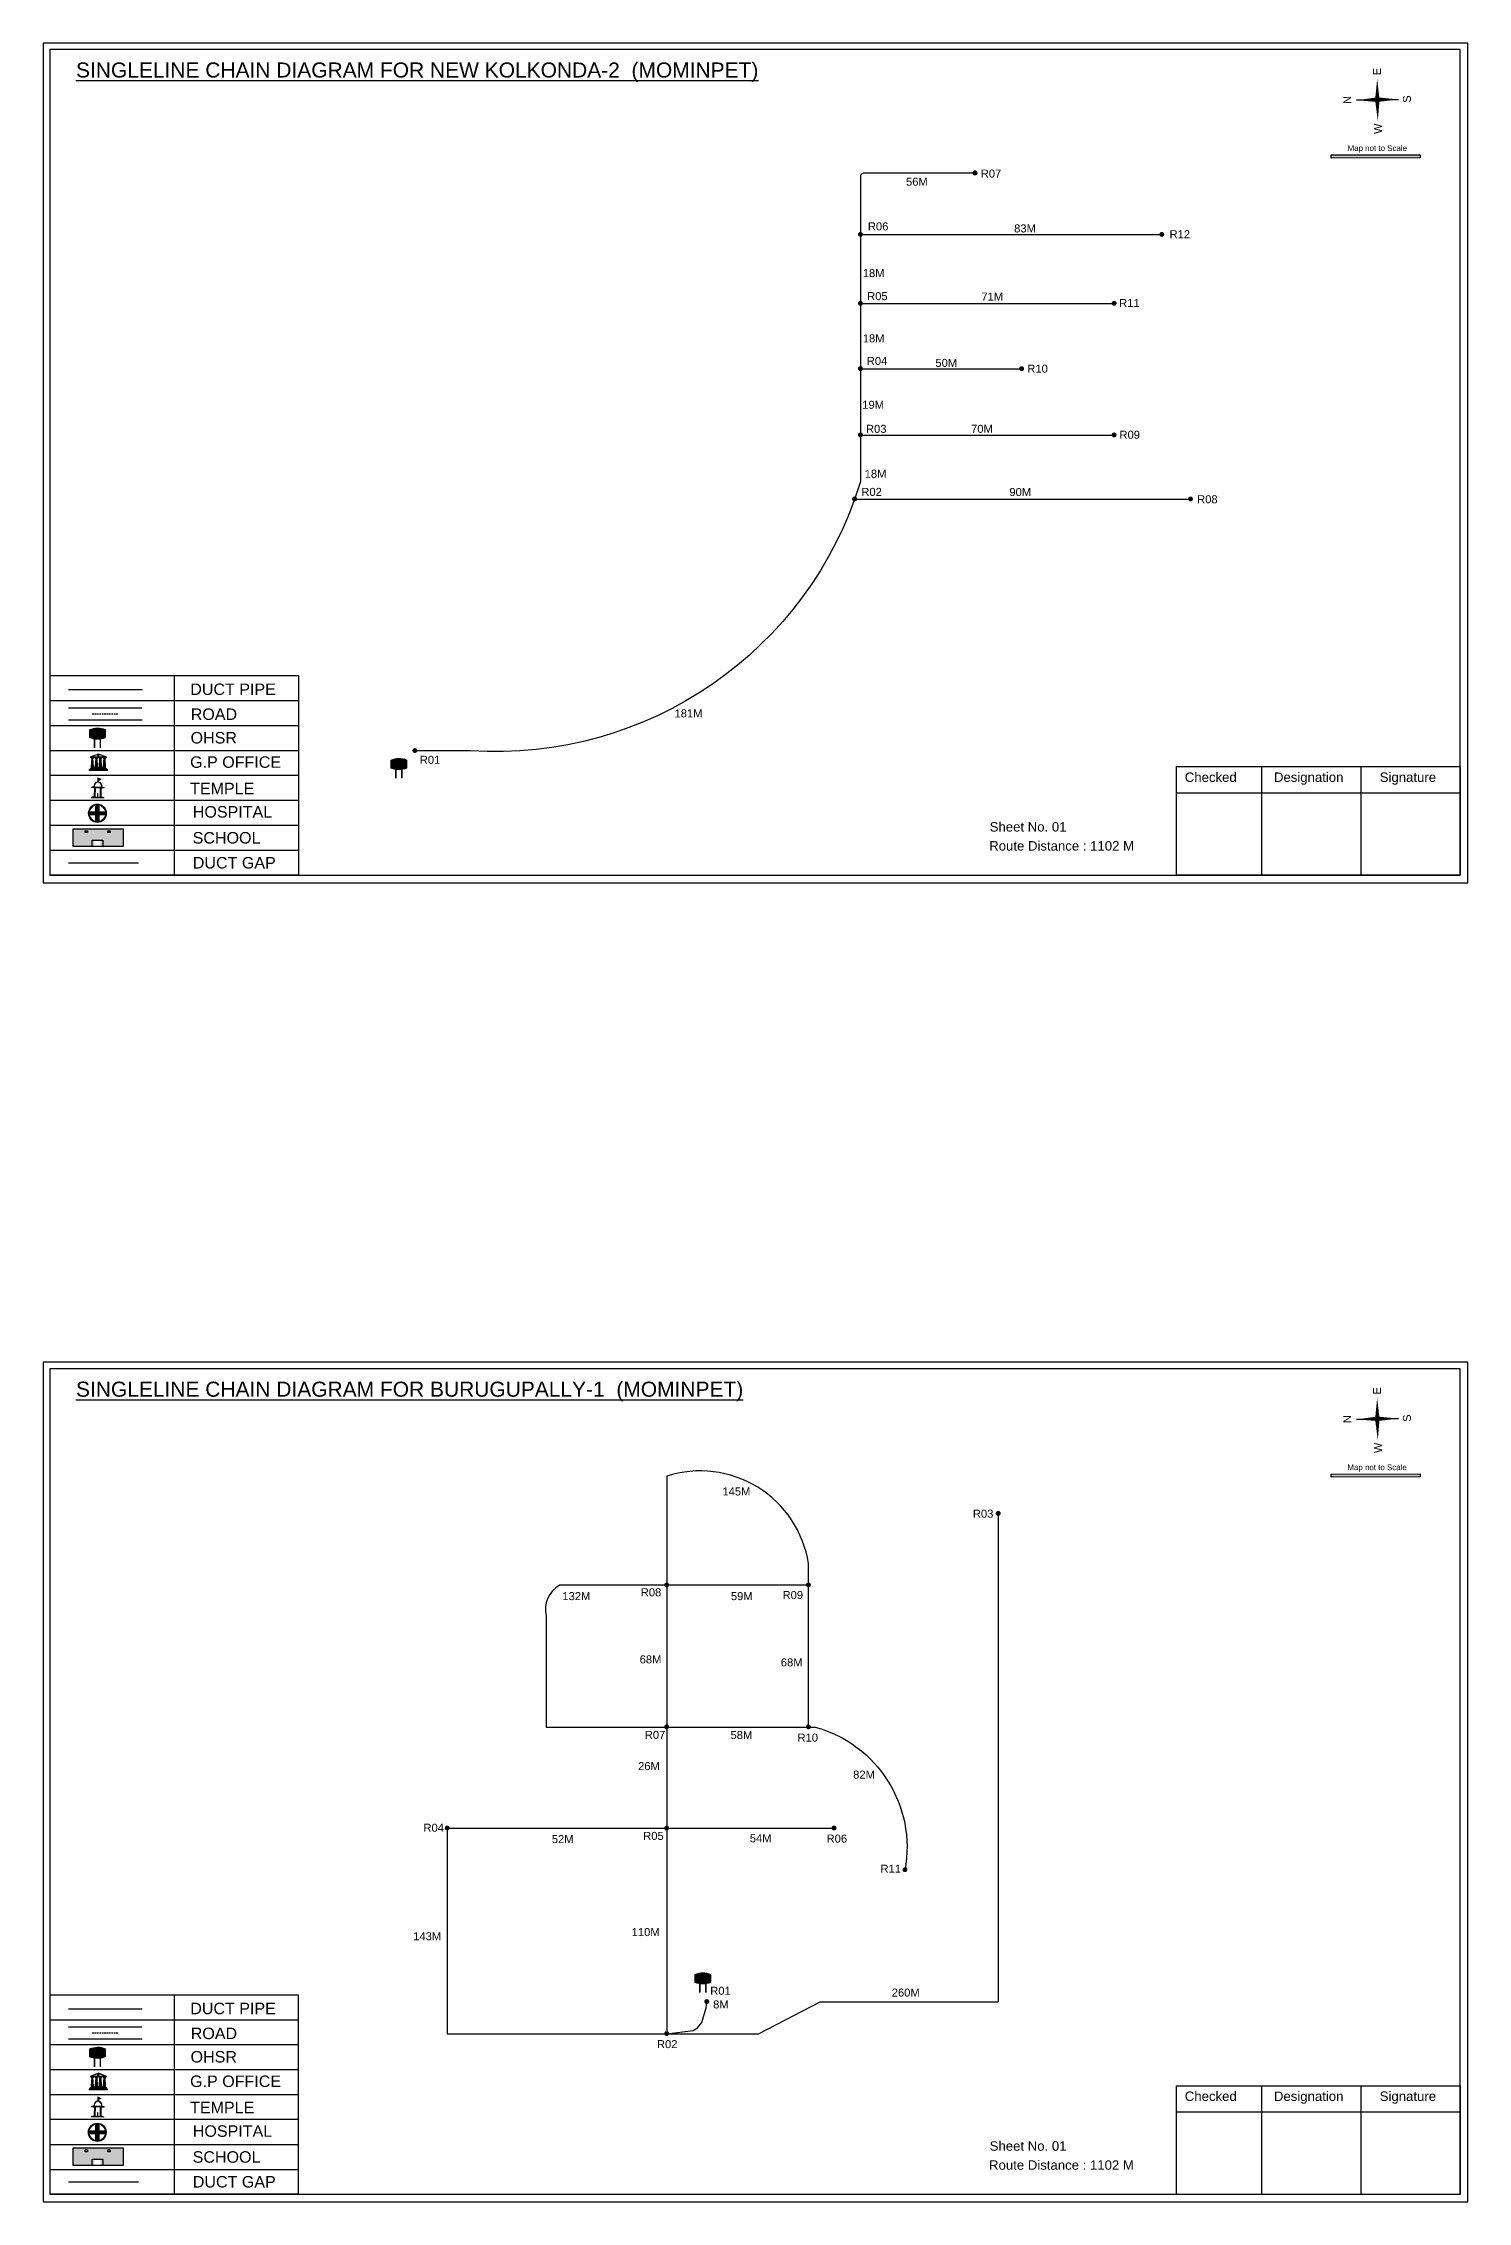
# Model space of a CAD drawing. Header units: inches. Extents: x -512 to 3904, y -21409 to -15407.
# Drawn here: x 638 to 1528, y -20247 to -18898 of the extents above; entities that cross this region are included whole.
import ezdxf

# ---------------------------------------------------------------- set-up
doc = ezdxf.new("R2010")
doc.units = ezdxf.units.IN
doc.header["$MEASUREMENT"] = 0
doc.linetypes.add('DASHEDX2', pattern=[1.5, 1, -0.5])
for name, color, linetype in [('LANDMARK', 7, 'Continuous'), ('OHT', 7, 'Continuous'), ('pipe', 5, 'Continuous')]:
    doc.layers.add(name, color=color, linetype=linetype)
doc.styles.get("Standard").update_dxf_attribs({"font": 'arial.ttf'})

# ---------------------------------------------------------------- blocks, each defined once
blk = doc.blocks.new('OHT')
at = {"linetype": 'Continuous', "lineweight": 0, "true_color": 0x0ffffc}
blk.add_hatch(color=4, dxfattribs=at).paths.add_polyline_path([(0.01, 1), (0, 1, 0.101323), (-0.4, 0.92), (-0.4, 0.52, 0.194075), (0.4, 0.52), (0.4, 0.92, 0.097877)])
at = {"color": 4, "linetype": 'Continuous', "lineweight": 0, "true_color": 0x0ffffc, "flags": 128}
for points in [[(-0.4, 0.52), (-0.4, 0.92)], [(0.4, 0.52), (0.4, 0.92)]]:
    blk.add_lwpolyline(points, dxfattribs=at)
at = {"color": 4, "linetype": 'Continuous', "lineweight": 0, "true_color": 0x0ffffc, "const_width": 0.075, "flags": 128}
for points in [[(-0.15, 0), (-0.15, 0.48)], [(0.15, 0), (0.15, 0.47)]]:
    blk.add_lwpolyline(points, dxfattribs=at)
at = {"color": 4, "linetype": 'Continuous', "lineweight": 0, "true_color": 0x0ffffc}
for centre, radius, start, end in [((0.01, -0.02), 1.02, 67.3109, 113.4711), ((0, 1.51), 1.07, 247.7682, 291.7007)]:
    blk.add_arc(centre, radius, start, end, dxfattribs=at)
blk = doc.blocks.new('Government_Office')
at = {"linetype": 'Continuous', "lineweight": 0, "true_color": 0xff0000}
for points in [[(-0.5, 0.05), (0.5, 0.05), (0.5, 0), (-0.5, 0)], [(-0.45, 0.08), (-0.45, 0.12), (0.45, 0.12), (0.45, 0.08)], [(-0.4, 0.14), (-0.4, 0.18), (0.4, 0.18), (0.4, 0.14)]]:
    blk.add_hatch(color=1, dxfattribs=at).paths.add_polyline_path(points)
h = blk.add_hatch(color=1, dxfattribs=at)
h.paths.add_polyline_path([(0.44, 0.72), (0.45, 0.75), (0, 0.93), (-0.45, 0.75), (-0.44, 0.72)])
h.paths.add_polyline_path([(0.36, 0.75), (-0.36, 0.75), (0, 0.9)], flags=16)
h.paths.add_polyline_path([(0, 0.78, -1), (0, 0.87, -1)], flags=0)
h = blk.add_hatch(color=1, dxfattribs=at)
edge = h.paths.add_edge_path()
edge.add_line((-0.27, 0.2), (-0.3, 0.68))
edge.add_line((-0.3, 0.68), (-0.29, 0.68))
edge.add_arc((-0.28, 0.69), 0.0176, 225.304, 441.5659)
edge.add_line((-0.28, 0.7), (-0.39, 0.7))
edge.add_arc((-0.39, 0.69), 0.0176, 98.4341, 314.696)
edge.add_line((-0.38, 0.68), (-0.37, 0.68))
edge.add_line((-0.37, 0.68), (-0.4, 0.2))
edge.add_line((-0.4, 0.2), (-0.27, 0.2))
h = blk.add_hatch(color=1, dxfattribs=at)
edge = h.paths.add_edge_path()
edge.add_line((-0.05, 0.2), (-0.07, 0.68))
edge.add_line((-0.07, 0.68), (-0.07, 0.68))
edge.add_arc((-0.05, 0.69), 0.0176, 225.304, 441.5659)
edge.add_line((-0.05, 0.7), (-0.17, 0.7))
edge.add_arc((-0.17, 0.69), 0.0176, 98.4341, 314.696)
edge.add_line((-0.16, 0.68), (-0.15, 0.68))
edge.add_line((-0.15, 0.68), (-0.18, 0.2))
edge.add_line((-0.18, 0.2), (-0.05, 0.2))
h = blk.add_hatch(color=1, dxfattribs=at)
edge = h.paths.add_edge_path()
edge.add_arc((0, 0.83), 0.0467, 90, 270)
edge.add_arc((0, 0.83), 0.0467, 270, 450)
h = blk.add_hatch(color=1, dxfattribs=at)
edge = h.paths.add_edge_path()
edge.add_line((0.18, 0.2), (0.15, 0.68))
edge.add_line((0.15, 0.68), (0.16, 0.68))
edge.add_arc((0.17, 0.69), 0.0176, 225.304, 441.5659)
edge.add_line((0.17, 0.7), (0.05, 0.7))
edge.add_arc((0.05, 0.69), 0.0176, 98.4341, 314.696)
edge.add_line((0.07, 0.68), (0.07, 0.68))
edge.add_line((0.07, 0.68), (0.05, 0.2))
edge.add_line((0.05, 0.2), (0.18, 0.2))
h = blk.add_hatch(color=1, dxfattribs=at)
edge = h.paths.add_edge_path()
edge.add_line((0.4, 0.2), (0.37, 0.68))
edge.add_line((0.37, 0.68), (0.38, 0.68))
edge.add_arc((0.39, 0.69), 0.0176, 225.304, 441.5659)
edge.add_line((0.4, 0.7), (0.28, 0.7))
edge.add_arc((0.28, 0.69), 0.0176, 98.4341, 314.696)
edge.add_line((0.29, 0.68), (0.3, 0.68))
edge.add_line((0.3, 0.68), (0.27, 0.2))
edge.add_line((0.27, 0.2), (0.4, 0.2))
at = {"color": 1, "linetype": 'Continuous', "lineweight": 0, "true_color": 0xff0000, "flags": 128}
for points in [[(-0.5, 0.05), (0.5, 0.05), (0.5, 0), (-0.5, 0)], [(-0.45, 0.75), (-0.44, 0.72), (0.44, 0.72), (0.45, 0.75), (0, 0.93)], [(-0.45, 0.08), (-0.45, 0.12), (0.45, 0.12), (0.45, 0.08)], [(-0.4, 0.14), (-0.4, 0.18), (0.4, 0.18), (0.4, 0.14)], [(-0.36, 0.75), (0.36, 0.75), (0, 0.9)]]:
    blk.add_lwpolyline(points, close=True, dxfattribs=at)
for points in [[(-0.27, 0.2), (-0.3, 0.68), (-0.29, 0.68, 1.379694), (-0.28, 0.7), (-0.39, 0.7, 1.379694), (-0.38, 0.68), (-0.37, 0.68), (-0.4, 0.2)], [(-0.05, 0.2), (-0.07, 0.68), (-0.07, 0.68, 1.379694), (-0.05, 0.7), (-0.17, 0.7, 1.379694), (-0.16, 0.68), (-0.15, 0.68), (-0.18, 0.2)], [(0, 0.87, 1), (0, 0.78, 1)], [(0.18, 0.2), (0.15, 0.68), (0.16, 0.68, 1.379694), (0.17, 0.7), (0.05, 0.7, 1.379694), (0.07, 0.68), (0.07, 0.68), (0.05, 0.2)], [(0.4, 0.2), (0.37, 0.68), (0.38, 0.68, 1.379694), (0.4, 0.7), (0.28, 0.7, 1.379694), (0.29, 0.68), (0.3, 0.68), (0.27, 0.2)]]:
    blk.add_lwpolyline(points, format="xyb", close=True, dxfattribs=at)
blk = doc.blocks.new('Temple')
at = {"linetype": 'Continuous', "lineweight": 0, "true_color": 0xff0000}
h = blk.add_hatch(color=1, dxfattribs=at)
edge = h.paths.add_edge_path()
edge.add_line((0.17, 0.49), (0.22, 0.49))
edge.add_line((0.22, 0.49), (0.22, 0.5))
edge.add_line((0.22, 0.5), (0.31, 0.5))
edge.add_line((0.31, 0.5), (0.31, 0.53))
edge.add_line((0.31, 0.53), (0.26, 0.53))
edge.add_line((0.26, 0.53), (0.26, 0.54))
edge.add_line((0.26, 0.54), (0.2, 0.54))
edge.add_spline(control_points=[(0.2, 0.54), (0.2, 0.59), (0.19, 0.64), (0.14, 0.74), (0.09, 0.79), (0.03, 0.8), (0.02, 0.81), (0.01, 0.81)], knot_values=[4.712389, 4.712389, 4.712389, 4.712389, 5.278166, 5.278166, 6.117402, 6.117402, 6.223801, 6.223801, 6.223801, 6.223801], degree=3, periodic=0)
edge.add_line((0.01, 0.81), (0.01, 0.79))
edge.add_line((0.01, 0.79), (-0.01, 0.79))
edge.add_line((-0.01, 0.79), (-0.01, 0.81))
edge.add_spline(control_points=[(-0.01, 0.81), (-0.05, 0.8), (-0.1, 0.78), (-0.17, 0.7), (-0.2, 0.63), (-0.2, 0.55), (-0.2, 0.55), (-0.2, 0.54)], knot_values=[6.343965, 6.343965, 6.343965, 6.343965, 6.956638, 6.956638, 7.795874, 7.795874, 7.853982, 7.853982, 7.853982, 7.853982], degree=3, periodic=0)
edge.add_line((-0.2, 0.54), (-0.26, 0.54))
edge.add_line((-0.26, 0.54), (-0.26, 0.53))
edge.add_line((-0.26, 0.53), (-0.31, 0.53))
edge.add_line((-0.31, 0.53), (-0.31, 0.5))
edge.add_line((-0.31, 0.5), (-0.22, 0.5))
edge.add_line((-0.22, 0.5), (-0.22, 0.49))
edge.add_line((-0.22, 0.49), (-0.17, 0.49))
edge.add_line((-0.17, 0.49), (-0.17, 0.07))
edge.add_arc((-0.2, 0.07), 0.03, -90, 0, ccw=False)
edge.add_line((-0.2, 0.04), (-0.26, 0.04))
edge.add_line((-0.26, 0.04), (-0.26, 0.03))
edge.add_line((-0.26, 0.03), (-0.31, 0.03))
edge.add_line((-0.31, 0.03), (-0.31, 0))
edge.add_line((-0.31, 0), (0.31, 0))
edge.add_line((0.31, 0), (0.31, 0.03))
edge.add_line((0.31, 0.03), (0.26, 0.03))
edge.add_line((0.26, 0.03), (0.26, 0.04))
edge.add_line((0.26, 0.04), (0.2, 0.04))
edge.add_arc((0.2, 0.07), 0.03, 180, 270, ccw=False)
edge.add_line((0.17, 0.07), (0.17, 0.49))
h.paths.add_polyline_path([(0.12, 0.07, -0.414214), (0.1, 0.04), (0.05, 0.04), (0.05, 0.03), (-0.05, 0.03), (-0.05, 0.04), (-0.1, 0.04, -0.414214), (-0.12, 0.07), (-0.12, 0.5), (0.12, 0.5)], flags=16)
edge = h.paths.add_edge_path(flags=16)
edge.add_ellipse((0, 0.54), major_axis=(0, 0.242), ratio=0.722808, start_angle=270, end_angle=450, ccw=False)
edge.add_line((0.17, 0.54), (-0.17, 0.54))
h.paths.add_polyline_path([(0.01, 0.23), (0.01, 0.07), (-0.01, 0.07), (-0.01, 0.23)], flags=0)
at = {"linetype": 'Continuous', "lineweight": 0, "true_color": 0xe66000}
blk.add_hatch(color=32, dxfattribs=at).paths.add_polyline_path([(-0.01, 1), (0.15, 0.93), (0, 0.85)])
at = {"linetype": 'Continuous', "lineweight": 0, "true_color": 0xff0000}
h = blk.add_hatch(color=1, dxfattribs=at)
edge = h.paths.add_edge_path()
edge.add_line((0.01, 0.86), (0, 0.85))
edge.add_line((0, 0.85), (0, 0.93))
edge.add_line((0, 0.93), (-0.01, 0.93))
edge.add_line((-0.01, 0.93), (-0.01, 0.81))
edge.add_spline(control_points=[(-0.01, 0.81), (0, 0.81), (0, 0.81), (0.01, 0.81)], knot_values=[6.223801, 6.223801, 6.223801, 6.223801, 6.343965, 6.343965, 6.343965, 6.343965], degree=3, periodic=0)
edge.add_line((0.01, 0.81), (0.01, 0.86))
h = blk.add_hatch(color=1, dxfattribs=at)
edge = h.paths.add_edge_path()
edge.add_line((0.01, 0.79), (0.01, 0.81))
edge.add_spline(control_points=[(0.01, 0.81), (0, 0.81), (0, 0.81), (-0.01, 0.81)], knot_values=[6.223801, 6.223801, 6.223801, 6.223801, 6.343965, 6.343965, 6.343965, 6.343965], degree=3, periodic=0)
edge.add_line((-0.01, 0.81), (-0.01, 0.79))
edge.add_line((-0.01, 0.79), (0.01, 0.79))
at = {"color": 1, "linetype": 'Continuous', "lineweight": 0, "true_color": 0xff0000, "flags": 128}
blk.add_lwpolyline([(0.2, 0.54), (0.26, 0.54), (0.26, 0.53), (0.31, 0.53), (0.31, 0.5), (0.22, 0.5), (0.22, 0.49), (0.17, 0.49), (0.17, 0.07, 0.414214), (0.2, 0.04), (0.26, 0.04), (0.26, 0.03), (0.31, 0.03), (0.31, 0), (-0.31, 0), (-0.31, 0.03), (-0.26, 0.03), (-0.26, 0.04), (-0.2, 0.04, 0.414214), (-0.17, 0.07), (-0.17, 0.49), (-0.22, 0.49), (-0.22, 0.5), (-0.31, 0.5), (-0.31, 0.53), (-0.26, 0.53), (-0.26, 0.54), (-0.2, 0.54)], format="xyb", dxfattribs=at)
blk.add_lwpolyline([(-0.17, 0.54), (0.17, 0.54)], dxfattribs=at)
blk.add_lwpolyline([(0.12, 0.5), (0.12, 0.07, -0.414214), (0.1, 0.04), (0.05, 0.04), (0.05, 0.03), (-0.05, 0.03), (-0.05, 0.04), (-0.1, 0.04, -0.414214), (-0.12, 0.07), (-0.12, 0.5)], format="xyb", close=True, dxfattribs=at)
at = {"color": 32, "linetype": 'Continuous', "lineweight": 0, "true_color": 0xe66000, "flags": 128}
blk.add_lwpolyline([(-0.01, 1), (0.15, 0.93), (0, 0.85), (-0.01, 1)], dxfattribs=at)
at = {"color": 1, "linetype": 'Continuous', "lineweight": 0, "true_color": 0xff0000, "flags": 128}
for points in [[(0.01, 0.93), (-0.01, 0.93), (-0.01, 0.79), (0.01, 0.79)], [(0.01, 0.23), (-0.01, 0.23), (-0.01, 0.07), (0.01, 0.07)]]:
    blk.add_lwpolyline(points, close=True, dxfattribs=at)
at = {"color": 1, "linetype": 'Continuous', "lineweight": 0, "true_color": 0xff0000}
blk.add_ellipse((0, 0.54), major_axis=(0, 0.242), ratio=0.722808, start_param=4.712389, end_param=7.853982, dxfattribs=at)
blk.add_open_spline([(0.2, 0.54), (0.2, 0.59), (0.19, 0.64), (0.14, 0.74), (0.09, 0.79), (-0.02, 0.82), (-0.08, 0.79), (-0.17, 0.7), (-0.2, 0.63), (-0.2, 0.55), (-0.2, 0.55), (-0.2, 0.54)], degree=3, knots=[4.712389, 4.712389, 4.712389, 4.712389, 5.278166, 5.278166, 6.117402, 6.117402, 6.956638, 6.956638, 7.795874, 7.795874, 7.853982, 7.853982, 7.853982, 7.853982], dxfattribs=at)
blk = doc.blocks.new('*U135')
at = {"color": 0, "linetype": 'DASHEDX2', "transparency": 16777216}
blk.add_line((-8.2, 0), (8, 0), dxfattribs=at)
blk = doc.blocks.new('Hospital')
at = {"linetype": 'Continuous', "lineweight": 0, "true_color": 0x000000}
h = blk.add_hatch(color=18, dxfattribs=at)
h.paths.add_polyline_path([(-0.5, 0, 1), (0.5, 0, 1)])
h.paths.add_polyline_path([(0.45, 0, -1), (-0.45, 0, -1)], flags=16)
at = {"linetype": 'Continuous', "true_color": 0xff0000}
blk.add_hatch(color=1, dxfattribs=at).paths.add_polyline_path([(-0.39, 0.08), (-0.08, 0.08), (-0.08, 0.39), (0.08, 0.39), (0.08, 0.08), (0.39, 0.08), (0.39, -0.08), (0.08, -0.08), (0.08, -0.39), (-0.08, -0.39), (-0.08, -0.08), (-0.39, -0.08)])
at = {"color": 1, "linetype": 'Continuous', "true_color": 0xff0000, "flags": 128}
blk.add_lwpolyline([(-0.39, 0.08), (-0.08, 0.08), (-0.08, 0.39), (0.08, 0.39), (0.08, 0.08), (0.39, 0.08), (0.39, -0.08), (0.08, -0.08), (0.08, -0.39), (-0.08, -0.39), (-0.08, -0.08), (-0.39, -0.08)], close=True, dxfattribs=at)
at = {"color": 18, "linetype": 'Continuous', "lineweight": 0, "true_color": 0x000000}
for radius in [0.5, 0.446]:
    blk.add_circle((0, 0), radius, dxfattribs=at)
blk = doc.blocks.new('*U137')
at = {"color": 0, "linetype": 'DASHEDX2', "transparency": 16777216}
blk.add_line((-8.2, 0), (8, 0), dxfattribs=at)

msp = doc.modelspace()

# ---------------------------------------------------------------- hatches: boundary and pattern name
at = {"true_color": 0x0093dd}
h = msp.add_hatch(color=142, dxfattribs=at)
h.dxf.hatch_style = 1
h.paths.add_polyline_path([(1442.8, -18968), (1442.8, -18969.9), (1498.3, -18969.8), (1498.3, -18967.9)])
at = {"ltscale": 0.5}
h = msp.add_hatch(color=5, dxfattribs=at)
h.dxf.hatch_style = 1
h.paths.add_polyline_path([(1221.8, -18979.2, 1), (1218.6, -18979.2, 1)])
h = msp.add_hatch(color=5, dxfattribs=at)
h.dxf.hatch_style = 1
h.paths.add_polyline_path([(1150.2, -19017.6, 1), (1147.1, -19017.6, 1)])
h = msp.add_hatch(color=5, dxfattribs=at)
h.dxf.hatch_style = 1
h.paths.add_polyline_path([(1338.5, -19017.6, 1), (1335.4, -19017.6, 1)])
h = msp.add_hatch(color=5, dxfattribs=at)
h.dxf.hatch_style = 1
h.paths.add_polyline_path([(1150.2, -19060.7, 1), (1147.1, -19060.7, 1)])
h = msp.add_hatch(color=5, dxfattribs=at)
h.dxf.hatch_style = 1
h.paths.add_polyline_path([(1308.7, -19060.7, 1), (1305.6, -19060.7, 1)])
h = msp.add_hatch(color=5, dxfattribs=at)
h.dxf.hatch_style = 1
h.paths.add_polyline_path([(1150.2, -19101.5, 1), (1147.1, -19101.5, 1)])
h = msp.add_hatch(color=5, dxfattribs=at)
h.dxf.hatch_style = 1
h.paths.add_polyline_path([(1250.9, -19101.5, 1), (1247.8, -19101.5, 1)])
h = msp.add_hatch(color=5, dxfattribs=at)
h.dxf.hatch_style = 1
h.paths.add_polyline_path([(1150.2, -19142.9, 1), (1147.1, -19142.9, 1)])
h = msp.add_hatch(color=5, dxfattribs=at)
h.dxf.hatch_style = 1
h.paths.add_polyline_path([(1308.7, -19142.9, 1), (1305.6, -19142.9, 1)])
h = msp.add_hatch(color=5, dxfattribs=at)
h.dxf.hatch_style = 1
h.paths.add_polyline_path([(1146.6, -19182.9, 1), (1143.4, -19182.9, 1)])
h = msp.add_hatch(color=5, dxfattribs=at)
h.dxf.hatch_style = 1
h.paths.add_polyline_path([(1356.4, -19182.9, 1), (1353.3, -19182.9, 1)])
h = msp.add_hatch(color=5, dxfattribs=at)
h.dxf.hatch_style = 1
h.paths.add_polyline_path([(871.8, -19340.1, 1), (868.7, -19340.1, 1)])
at = {"true_color": 0xc8c92d}
h = msp.add_hatch(color=52, dxfattribs=at)
h.dxf.hatch_style = 1
h.paths.add_polyline_path([(663, -19389), (656.8, -19389), (656.8, -19400.1), (663, -19400.1)])
h.paths.add_polyline_path([(687.8, -19389), (681.7, -19389), (681.7, -19400.1), (687.8, -19400.1)])
at = {"true_color": 0x293189}
h = msp.add_hatch(color=177, dxfattribs=at)
h.dxf.hatch_style = 1
h.paths.add_polyline_path([(681.7, -19389), (663, -19389), (663, -19400.1), (670, -19400.1), (670, -19396.4), (673.8, -19396.4), (673.8, -19400.1), (681.7, -19400.1)])
h.paths.add_polyline_path([(665.6, -19391.4), (664.3, -19391.4), (664.3, -19390.2), (665.6, -19390.2)], flags=16)
h.paths.add_polyline_path([(678.5, -19391.4), (678.5, -19390.2), (679.9, -19390.2), (679.9, -19391.4)], flags=16)
at = {"true_color": 0x0093dd}
h = msp.add_hatch(color=142, dxfattribs=at)
h.dxf.hatch_style = 1
h.paths.add_polyline_path([(1442.8, -19792.2), (1442.8, -19794.1), (1498.3, -19793.9), (1498.3, -19792.1)])
at = {"ltscale": 0.5}
h = msp.add_hatch(color=5, dxfattribs=at)
h.dxf.hatch_style = 1
h.paths.add_polyline_path([(1236.3, -19816.7, 1), (1233.2, -19816.7, 1)])
h = msp.add_hatch(color=5, dxfattribs=at)
h.dxf.hatch_style = 1
h.paths.add_polyline_path([(1029.1, -19861.4, 1), (1026, -19861.4, 1)])
h = msp.add_hatch(color=5, dxfattribs=at)
h.dxf.hatch_style = 1
h.paths.add_polyline_path([(1117.7, -19861.4, 1), (1114.6, -19861.4, 1)])
h = msp.add_hatch(color=5, dxfattribs=at)
h.dxf.hatch_style = 1
h.paths.add_polyline_path([(1029.1, -19950.1, 1), (1026, -19950.1, 1)])
h = msp.add_hatch(color=5, dxfattribs=at)
h.dxf.hatch_style = 1
h.paths.add_polyline_path([(1117.7, -19950.1, 1), (1114.6, -19950.1, 1)])
h = msp.add_hatch(color=5, dxfattribs=at)
h.dxf.hatch_style = 1
h.paths.add_polyline_path([(892, -20013.3, 1), (888.9, -20013.3, 1)])
h = msp.add_hatch(color=5, dxfattribs=at)
h.dxf.hatch_style = 1
h.paths.add_polyline_path([(1029.1, -20013.3, 1), (1026, -20013.3, 1)])
h = msp.add_hatch(color=5, dxfattribs=at)
h.dxf.hatch_style = 1
h.paths.add_polyline_path([(1133.7, -20013.3, 1), (1130.6, -20013.3, 1)])
h = msp.add_hatch(color=5, dxfattribs=at)
h.dxf.hatch_style = 1
h.paths.add_polyline_path([(1178, -20039.3, 1), (1174.9, -20039.3, 1)])
h = msp.add_hatch(color=5, dxfattribs=at)
h.dxf.hatch_style = 1
h.paths.add_polyline_path([(1054.2, -20121.7, 1), (1051.1, -20121.7, 1)])
h = msp.add_hatch(color=5, dxfattribs=at)
h.dxf.hatch_style = 1
h.paths.add_polyline_path([(1029.1, -20141.7, 1), (1026, -20141.7, 1)])
at = {"true_color": 0xc8c92d}
h = msp.add_hatch(color=52, dxfattribs=at)
h.dxf.hatch_style = 1
h.paths.add_polyline_path([(663, -20213.1), (656.8, -20213.1), (656.8, -20224.2), (663, -20224.2)])
h.paths.add_polyline_path([(687.8, -20213.1), (681.6, -20213.1), (681.6, -20224.2), (687.8, -20224.2)])
at = {"true_color": 0x293189}
h = msp.add_hatch(color=177, dxfattribs=at)
h.dxf.hatch_style = 1
h.paths.add_polyline_path([(681.6, -20213.1), (663, -20213.1), (663, -20224.2), (670, -20224.2), (670, -20220.6), (673.8, -20220.6), (673.8, -20224.2), (681.6, -20224.2)])
h.paths.add_polyline_path([(665.6, -20215.6), (664.3, -20215.6), (664.3, -20214.4), (665.6, -20214.4)], flags=16)
h.paths.add_polyline_path([(678.5, -20215.6), (678.5, -20214.4), (679.9, -20214.4), (679.9, -20215.6)], flags=16)

# ---------------------------------------------------------------- linework, layer by layer
for p, q in [((1484.8, -18933.3), (1458.5, -18933.8)), ((1458.5, -18933.8), (1484.8, -18933.3)), ((1484.8, -18933.3), (1458.5, -18933.8)), ((1471.7, -18933.6), (1484.8, -18933.3)), ((642.1, -19293.5), (642.1, -19416.7)), ((719.9, -19293.5), (719.9, -19418)), ((797.7, -19309.1), (642.1, -19309.1)), ((797.7, -19324.6), (642.1, -19324.6)), ((653.8, -19313.4), (699.7, -19313.4)), ((653.8, -19320.9), (699.9, -19320.9)), ((797.7, -19340.2), (642.1, -19340.2)), ((797.7, -19355.7), (642.1, -19355.7)), ((797.7, -19371.3), (642.1, -19371.3)), ((642.1, -19386.8), (797.7, -19386.8)), ((642.1, -19402.4), (797.7, -19402.4)), ((642.1, -19416.7), (642.1, -19418)), ((642.1, -19417), (642.1, -19417.9)), ((797.7, -19418), (642.1, -19418)), ((1484.8, -19757.5), (1458.5, -19758)), ((1458.5, -19758), (1484.8, -19757.5)), ((1484.8, -19757.5), (1458.5, -19758)), ((1471.7, -19757.7), (1484.8, -19757.5)), ((642.1, -20117.7), (642.1, -20240.9)), ((719.9, -20117.7), (719.9, -20242.1)), ((797.6, -20133.3), (642.1, -20133.3)), ((797.6, -20148.8), (642.1, -20148.8)), ((653.8, -20137.6), (699.7, -20137.6)), ((653.8, -20145.1), (699.9, -20145.1)), ((797.6, -20164.4), (642.1, -20164.4)), ((797.6, -20179.9), (642.1, -20179.9)), ((797.6, -20195.5), (642.1, -20195.5)), ((642.1, -20211), (797.6, -20211)), ((642.1, -20226.6), (797.6, -20226.6)), ((642.1, -20240.9), (642.1, -20242.1)), ((642.1, -20241.2), (642.1, -20242.1)), ((797.6, -20242.1), (642.1, -20242.1))]:
    msp.add_line(p, q)
at = {"color": 1}
for p, q in [((1458.5, -18933.8), (1471.7, -18933.6)), ((1458.5, -19758), (1471.7, -19757.7))]:
    msp.add_line(p, q, dxfattribs=at)
at = {"color": 242, "true_color": 0xcd2027}
for p, q in [((1399.2, -19350.1), (1399.2, -19418)), ((1461.4, -19350.1), (1461.4, -19418)), ((1346.2, -19366.6), (1523.4, -19366.6)), ((1399.2, -20174.3), (1399.2, -20242.2)), ((1461.4, -20174.3), (1461.4, -20242.2)), ((1346.2, -20190.7), (1523.4, -20190.7))]:
    msp.add_line(p, q, dxfattribs=at)
for points in [[(638, -18898.2), (638, -19422.7), (1528.1, -19422.7), (1528.1, -18898.2)], [(642.1, -18902.2), (642.1, -19417.9), (1523.4, -19417.9), (1523.4, -18902.2)], [(687.9, -19389), (687.9, -19400.1), (656.8, -19400.1), (656.8, -19389)], [(665.6, -19390.2), (665.6, -19391.4), (664.3, -19391.4), (664.3, -19390.2)], [(678.5, -19391.4), (678.5, -19390.2), (679.9, -19390.2), (679.9, -19391.4)], [(638, -19722.3), (638, -20246.8), (1528.1, -20246.8), (1528.1, -19722.3)], [(642.1, -19726.4), (642.1, -20242.1), (1523.4, -20242.1), (1523.4, -19726.4)], [(687.9, -20213.1), (687.9, -20224.2), (656.8, -20224.2), (656.8, -20213.1)], [(665.6, -20214.4), (665.6, -20215.6), (664.3, -20215.6), (664.3, -20214.4)], [(678.5, -20215.6), (678.5, -20214.4), (679.9, -20214.4), (679.9, -20215.6)]]:
    msp.add_lwpolyline(points, close=True)
at = {"color": 142, "true_color": 0x0093dd}
for points in [[(1498.3, -18969.8), (1442.8, -18969.9), (1442.8, -18968), (1498.3, -18967.9), (1498.3, -18969.8)], [(1498.3, -19793.9), (1442.8, -19794.1), (1442.8, -19792.2), (1498.3, -19792.1), (1498.3, -19793.9)]]:
    msp.add_lwpolyline(points, dxfattribs=at)
for points in [[(797.7, -19418), (797.7, -19293.5), (642.1, -19293.5)], [(668.6, -19400.1), (668.6, -19396), (675.2, -19396), (675.2, -19400.1)], [(797.6, -20242.1), (797.6, -20117.7), (642.1, -20117.7)], [(668.6, -20224.2), (668.6, -20220.1), (675.2, -20220.1), (675.2, -20224.2)]]:
    msp.add_lwpolyline(points)
at = {"color": 242, "true_color": 0xcd2027}
for points in [[(1523.4, -19418), (1346.2, -19418), (1346.2, -19350.1), (1523.4, -19350.1)], [(1523.4, -20242.2), (1346.2, -20242.2), (1346.2, -20174.3), (1523.4, -20174.3)]]:
    msp.add_lwpolyline(points, close=True, dxfattribs=at)
for points in [[(1473, -18933.5), (1470.2, -18933.6), (1471.5, -18920.4)], [(1473, -18933.5), (1470.2, -18933.6), (1471.5, -18920.4)], [(1473, -18933.5), (1470.2, -18933.6), (1471.9, -18946.7)], [(1473, -18933.5), (1470.2, -18933.6), (1471.9, -18946.7)], [(1471.7, -18934.9), (1471.7, -18932), (1484.8, -18933.3)], [(1471.7, -18934.9), (1471.7, -18932), (1484.8, -18933.3)], [(1473, -19757.7), (1470.2, -19757.8), (1471.5, -19744.6)], [(1473, -19757.7), (1470.2, -19757.8), (1471.5, -19744.6)], [(1473, -19757.7), (1470.2, -19757.8), (1471.9, -19770.9)], [(1473, -19757.7), (1470.2, -19757.8), (1471.9, -19770.9)], [(1471.7, -19759), (1471.7, -19756.2), (1484.8, -19757.5)], [(1471.7, -19759), (1471.7, -19756.2), (1484.8, -19757.5)]]:
    msp.add_solid(points)
at = {"color": 1}
for points in [[(1471.7, -18934.9), (1471.7, -18932), (1458.5, -18933.8)], [(1471.7, -18934.9), (1471.7, -18932), (1458.5, -18933.8)], [(1471.7, -19759), (1471.7, -19756.2), (1458.5, -19758)], [(1471.7, -19759), (1471.7, -19756.2), (1458.5, -19758)]]:
    msp.add_solid(points, dxfattribs=at)
at = {"layer": 'OHT', "color": 5}
for p, q in [((653.9, -19302), (699.8, -19302)), ((653.9, -20126.2), (699.8, -20126.2))]:
    msp.add_line(p, q, dxfattribs=at)
at = {"layer": 'OHT', "color": 1}
for p, q in [((653.9, -19410.2), (697.5, -19410.2)), ((653.9, -20234.4), (697.5, -20234.4))]:
    msp.add_line(p, q, dxfattribs=at)
at = {"layer": 'pipe'}
for points in [[(1220.2, -18979.4), (1150.9, -18979.4, 0.444719), (1148.6, -18981.7), (1148.6, -18987.1), (1148.6, -19172.1, -0.348717), (905.1, -19340.2)], [(1116.2, -19950.2), (1116.2, -19848, 0.459409), (1027.6, -19793.4, 0.397629)], [(1116.2, -19861.5), (1033.6, -19861.5), (960.6, -19861.5, 0.332734), (952.3, -19880.8), (952.3, -19950.2)], [(952.3, -19950.2), (1120.4, -19950.2, -0.38848), (1176.5, -20039.5)]]:
    msp.add_lwpolyline(points, format="xyb", dxfattribs=at)
for points in [[(1148.6, -19017.7), (1336.9, -19017.7)], [(1148.6, -19060.8), (1307.2, -19060.8)], [(1148.6, -19101.7), (1249.3, -19101.7)], [(1148.6, -19143), (1307.2, -19143)], [(1145, -19183.1), (1354.9, -19183.1)], [(905.1, -19340.2), (870.3, -19340.2)], [(1027.6, -19793.4), (1027.6, -20141.8)], [(1234.7, -19816.9), (1234.7, -20121.8)], [(890.5, -20013.4), (890.5, -20141.8)], [(890.5, -20013.4), (1132.1, -20013.4)], [(890.5, -20141.8), (1085, -20141.8), (1123.4, -20121.8)], [(1027.6, -20141.8), (1044.1, -20139.8), (1046.9, -20138.1), (1049.5, -20134.7), (1052.2, -20125.7), (1052.6, -20121.9)], [(1123.4, -20121.8), (1234.7, -20121.8)]]:
    msp.add_lwpolyline(points, dxfattribs=at)

# ---------------------------------------------------------------- block references
at = {"linetype": 'DASHEDX2'}
for name, p in [('*U135', (676.8, -19317.1)), ('*U137', (676.8, -20141.3))]:
    msp.add_blockref(name, p, dxfattribs=at)
at = {"layer": 'LANDMARK'}
for name, p, xscale, yscale, zscale in [('Government_Office', (672.5, -19352.6), 11.32114773247135, 11.32114773247135, 11.32114773247135), ('Hospital', (671.9, -19379.3), 11.41772014427468, 11.41772014427468, 11.41772014427468), ('Government_Office', (672.5, -20176.8), 11.32114773247135, 11.32114773247135, 11.32114773247135), ('Hospital', (671.8, -20203.4), 11.41772014427468, 11.41772014427468, 11.41772014427468)]:
    msp.add_blockref(name, p, dxfattribs=dict(at, xscale=xscale, yscale=yscale, zscale=zscale))
at = {"layer": 'LANDMARK', "xscale": 12.62452535729322, "yscale": 12.62452535729322, "zscale": 12.62452535729322, "rotation": 358.3713438591284}
for p in [(672, -19369.7), (672, -20193.9)]:
    msp.add_blockref('Temple', p, dxfattribs=at)
at = {"layer": 'OHT', "xscale": 12.45189723782068, "yscale": 12.45189723782068, "zscale": 12.45189723782068}
for p in [(671.9, -19338.5), (860.2, -19357.5), (1050.2, -20116.2), (671.9, -20162.7)]:
    msp.add_blockref('OHT', p, dxfattribs=at)

# ---------------------------------------------------------------- texts
at = {"color": 242, "true_color": 0xcd2027}
for s, p in [('%%USINGLELINE CHAIN DIAGRAM FOR NEW KOLKONDA-2  (MOMINPET)', (658.5, -18919.6)), ('%%USINGLELINE CHAIN DIAGRAM FOR BURUGUPALLY-1  (MOMINPET)', (658.5, -19743.8))]:
    msp.add_text(s, height=9.375, dxfattribs=at).set_placement(p)
for s, p in [('E', (1473.9, -18918.2)), ('N', (1455.3, -18936.1)), ('S', (1492.6, -18935.3)), ('W', (1474.5, -18954.8)), ('E', (1473.9, -19742.4)), ('N', (1455.3, -19760.3)), ('S', (1492.6, -19759.5)), ('W', (1474.5, -19779))]:
    msp.add_text(s, height=4.95, rotation=91.0063).set_placement(p)
for s, height, p in [('Map not to Scale', 3.542, (1453, -18965.5)), ('56M', 5, (1177.1, -18987.2)), ('R07', 5, (1223.8, -18982.1)), ('R06', 5, (1153.3, -19015.1)), ('83M', 5, (1244.7, -19016.4)), ('R12', 5, (1341.8, -19020)), ('18M', 5, (1150.1, -19044.3)), ('R05', 5, (1152.8, -19058.7)), ('71M', 5, (1224.2, -19059)), ('R11', 5, (1310.3, -19063)), ('18M', 5, (1150.1, -19085.1)), ('R04', 5, (1152.6, -19099.2)), ('50M', 5, (1195.5, -19100.4)), ('R10', 5, (1252.9, -19104)), ('19M', 5, (1149.8, -19126.6)), ('R03', 5, (1152.1, -19141.6)), ('70M', 5, (1217.8, -19141.6)), ('R09', 5, (1310.5, -19145.3)), ('18M', 5, (1151.3, -19169.7)), ('R02', 5, (1149.2, -19181)), ('90M', 5, (1241.7, -19181.1)), ('R08', 5, (1359, -19185.6)), ('DUCT PIPE', 7.18, (729.9, -19305.4)), ('ROAD ', 7.18, (730.2, -19321)), ('181M', 5, (1032.5, -19319.4)), ('OHSR', 7.18, (730.1, -19335.7)), ('G.P OFFICE', 7.18, (729.8, -19350.9)), ('R01', 5, (873.3, -19348.4)), ('Checked', 5.89, (1351.3, -19359.7)), ('Designation', 5.886, (1407, -19359.7)), ('Signature', 5.89, (1473.1, -19359.7)), ('TEMPLE', 7.18, (729.8, -19367.4)), ('HOSPITAL', 7.18, (731.5, -19382)), ('SCHOOL', 7.18, (731.4, -19398.2)), ('Sheet No. 01', 5.886, (1229.4, -19390.7)), ('DUCT GAP', 7.18, (731.5, -19413.8)), ('Route Distance : 1102 M', 5.886, (1229.1, -19402.6)), ('Map not to Scale', 3.542, (1452.9, -19789.7)), ('145M', 5, (1062.4, -19805.5)), ('R03', 5, (1218.9, -19819.4)), ('132M', 5, (962.4, -19870.9)), ('R08', 5, (1011.4, -19868.5)), ('59M', 5, (1067.7, -19870.9)), ('R09', 5, (1100, -19870.2)), ('68M', 5, (1010.7, -19910.4)), ('68M', 5, (1098.9, -19912.3)), ('R07', 5, (1013.9, -19957.6)), ('58M', 5, (1067.5, -19957.7)), ('R10', 5, (1109.3, -19959.3)), ('26M', 5, (1009.7, -19977.1)), ('82M', 5, (1144.1, -19982.4)), ('R04', 5, (875.6, -20015.6)), ('52M', 5, (955.8, -20022.7)), ('R05', 5, (1012.9, -20020.7)), ('54M', 5, (1079.5, -20022.2)), ('R06', 5, (1127.5, -20022.4)), ('R11', 5, (1161.2, -20041.2)), ('143M', 5, (869.2, -20083.4)), ('110M', 5, (1005.7, -20080.8)), ('DUCT PIPE', 7.18, (729.9, -20129.6)), ('R01', 5, (1054.8, -20117.5)), ('8M', 5, (1056.6, -20126)), ('260M', 5, (1168.2, -20118.6)), ('ROAD ', 7.18, (730.2, -20145.2)), ('R02', 5, (1021.5, -20150.8)), ('OHSR', 7.18, (730.1, -20159.8)), ('G.P OFFICE', 7.18, (729.8, -20175.1)), ('TEMPLE', 7.18, (729.8, -20191.5)), ('Checked', 5.89, (1351.3, -20183.8)), ('Designation', 5.886, (1407, -20183.8)), ('Signature', 5.89, (1473.1, -20183.8)), ('HOSPITAL', 7.18, (731.5, -20206.2)), ('SCHOOL', 7.18, (731.4, -20222.4)), ('Sheet No. 01', 5.886, (1229.4, -20214.9)), ('Route Distance : 1102 M', 5.886, (1229, -20226.8)), ('DUCT GAP', 7.18, (731.5, -20237.9))]:
    msp.add_text(s, height=height).set_placement(p)

doc.saveas('drawing.dxf')
